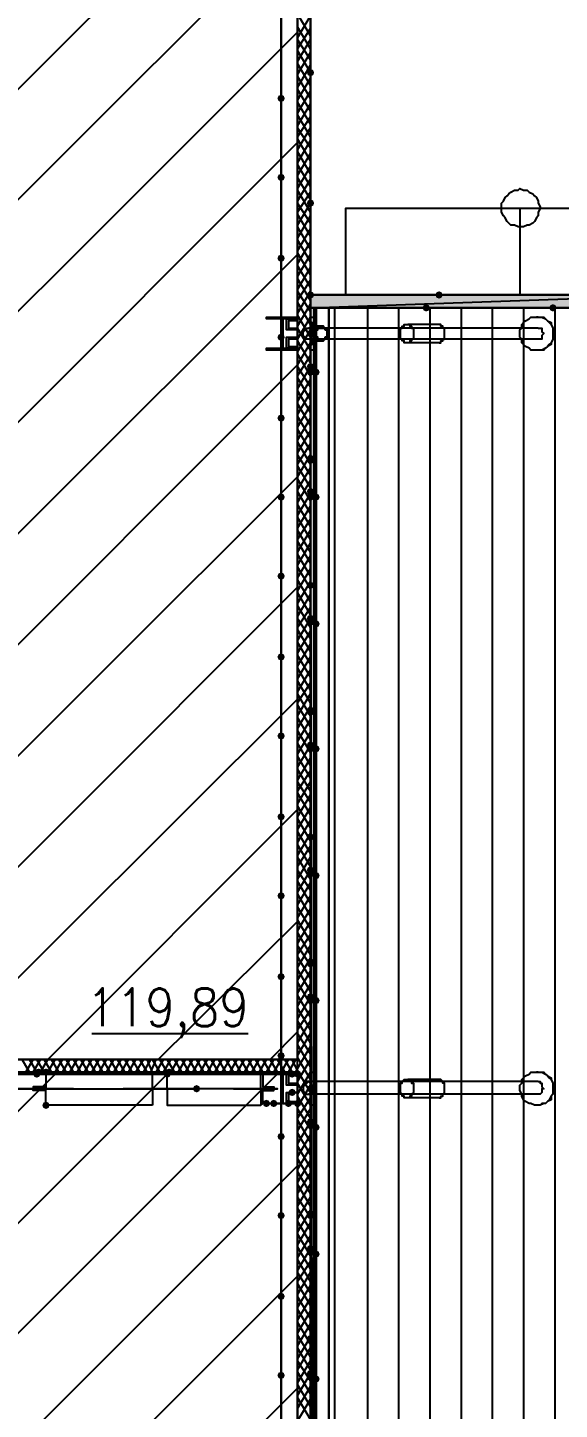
# Model space of a CAD drawing. Header units: millimetres. Extents: x 0 to 420, y 0 to 297.
# Drawn here: x 386.72 to 398.97, y 194.08 to 225.91 of the extents above; entities that cross this region are included whole.
import ezdxf

# ---------------------------------------------------------------- set-up
doc = ezdxf.new("R2010")
doc.units = ezdxf.units.MM
doc.layers.get('0').update_dxf_attribs({"linetype": 'CONTINUOUS'})
doc.styles.get("Standard").update_dxf_attribs({"font": 'STANDARD'})

msp = doc.modelspace()

# ---------------------------------------------------------------- hatches: boundary and pattern name
at = {"true_color": 0x000007}
h = msp.add_hatch(color=0, dxfattribs=at)
h.paths.add_polyline_path([(393.234333, 236.939667), (393.234333, 218.863333)], flags=0)
h.paths.add_polyline_path([(393.234333, 218.863333), (393.234333, 236.939667)], flags=0)
at = {"true_color": 0x0000fe}
for points in [[(393.319, 224.874667), (393.294129, 224.814871), (393.234333, 224.79), (393.174537, 224.814871), (393.149667, 224.874667), (393.174537, 224.934462), (393.234333, 224.959333), (393.294129, 224.934463)], [(393.319, 224.874667), (393.294129, 224.814871), (393.234333, 224.79), (393.174537, 224.814871), (393.149667, 224.874667), (393.174537, 224.934462), (393.234333, 224.959333), (393.294129, 224.934463)], [(393.319, 221.869), (393.294129, 221.809204), (393.234333, 221.784333), (393.174537, 221.809204), (393.149667, 221.869), (393.174537, 221.928796), (393.234333, 221.953667), (393.294129, 221.928796)], [(393.319, 221.869), (393.294129, 221.809204), (393.234333, 221.784333), (393.174537, 221.809204), (393.149667, 221.869), (393.174537, 221.928796), (393.234333, 221.953667), (393.294129, 221.928796)], [(393.319, 219.752333), (393.294129, 219.692537), (393.234333, 219.667667), (393.174537, 219.692537), (393.149667, 219.752333), (393.174537, 219.812129), (393.234333, 219.837), (393.294129, 219.812129)], [(396.282333, 219.752333), (396.257462, 219.692537), (396.197667, 219.667667), (396.137871, 219.692537), (396.113, 219.752333), (396.137871, 219.812129), (396.197667, 219.837), (396.257462, 219.812129)], [(395.986, 219.456), (395.961129, 219.396204), (395.901333, 219.371333), (395.841537, 219.396204), (395.816667, 219.456), (395.841537, 219.515796), (395.901333, 219.540667), (395.961129, 219.515796)], [(398.907, 219.456), (398.882129, 219.396204), (398.822333, 219.371333), (398.762538, 219.396204), (398.737667, 219.456), (398.762537, 219.515796), (398.822333, 219.540667), (398.882129, 219.515796)], [(393.319, 218.863333), (393.294129, 218.803537), (393.234333, 218.778667), (393.174537, 218.803537), (393.149667, 218.863333), (393.174537, 218.923129), (393.234333, 218.948), (393.294129, 218.923129)], [(393.319, 218.863333), (393.294129, 218.803537), (393.234333, 218.778667), (393.174537, 218.803537), (393.149667, 218.863333), (393.174537, 218.923129), (393.234333, 218.948), (393.294129, 218.923129)], [(393.319, 218.101333), (393.294129, 218.041537), (393.234333, 218.016667), (393.174537, 218.041537), (393.149667, 218.101333), (393.174537, 218.161129), (393.234333, 218.186), (393.294129, 218.161129)], [(393.319, 218.016667), (393.294129, 217.956871), (393.234333, 217.932), (393.174537, 217.956871), (393.149667, 218.016667), (393.174537, 218.076462), (393.234333, 218.101333), (393.294129, 218.076463)], [(393.319, 217.974333), (393.294129, 217.914537), (393.234333, 217.889667), (393.174537, 217.914537), (393.149667, 217.974333), (393.174537, 218.034129), (393.234333, 218.059), (393.294129, 218.034129)], [(393.446, 217.974333), (393.421129, 217.914537), (393.361333, 217.889667), (393.301537, 217.914537), (393.276667, 217.974333), (393.301537, 218.034129), (393.361333, 218.059), (393.421129, 218.034129)], [(393.319, 215.984667), (393.294129, 215.924871), (393.234333, 215.9), (393.174537, 215.924871), (393.149667, 215.984667), (393.174537, 216.044462), (393.234333, 216.069333), (393.294129, 216.044463)], [(393.319, 215.942333), (393.294129, 215.882537), (393.234333, 215.857667), (393.174537, 215.882537), (393.149667, 215.942333), (393.174537, 216.002129), (393.234333, 216.027), (393.294129, 216.002129)], [(393.319, 215.222667), (393.294129, 215.162871), (393.234333, 215.138), (393.174537, 215.162871), (393.149667, 215.222667), (393.174537, 215.282462), (393.234333, 215.307333), (393.294129, 215.282463)], [(393.319, 215.095667), (393.294129, 215.035871), (393.234333, 215.011), (393.174537, 215.035871), (393.149667, 215.095667), (393.174537, 215.155462), (393.234333, 215.180333), (393.294129, 215.155463)], [(393.319, 215.095667), (393.294129, 215.035871), (393.234333, 215.011), (393.174537, 215.035871), (393.149667, 215.095667), (393.174537, 215.155462), (393.234333, 215.180333), (393.294129, 215.155463)], [(393.446, 215.095667), (393.421129, 215.035871), (393.361333, 215.011), (393.301537, 215.035871), (393.276667, 215.095667), (393.301537, 215.155462), (393.361333, 215.180333), (393.421129, 215.155463)], [(393.319, 213.063667), (393.294129, 213.003871), (393.234333, 212.979), (393.174537, 213.003871), (393.149667, 213.063667), (393.174537, 213.123462), (393.234333, 213.148333), (393.294129, 213.123463)], [(393.319, 213.063667), (393.294129, 213.003871), (393.234333, 212.979), (393.174537, 213.003871), (393.149667, 213.063667), (393.174537, 213.123462), (393.234333, 213.148333), (393.294129, 213.123463)], [(393.319, 212.301667), (393.294129, 212.241871), (393.234333, 212.217), (393.174537, 212.241871), (393.149667, 212.301667), (393.174537, 212.361462), (393.234333, 212.386333), (393.294129, 212.361463)], [(393.319, 212.217), (393.294129, 212.157204), (393.234333, 212.132333), (393.174537, 212.157204), (393.149667, 212.217), (393.174537, 212.276796), (393.234333, 212.301667), (393.294129, 212.276796)], [(393.319, 212.217), (393.294129, 212.157204), (393.234333, 212.132333), (393.174537, 212.157204), (393.149667, 212.217), (393.174537, 212.276796), (393.234333, 212.301667), (393.294129, 212.276796)], [(393.446, 212.174667), (393.421129, 212.114871), (393.361333, 212.09), (393.301537, 212.114871), (393.276667, 212.174667), (393.301537, 212.234462), (393.361333, 212.259333), (393.421129, 212.234463)], [(393.319, 210.185), (393.294129, 210.125204), (393.234333, 210.100333), (393.174537, 210.125204), (393.149667, 210.185), (393.174537, 210.244796), (393.234333, 210.269667), (393.294129, 210.244796)], [(393.319, 210.142667), (393.294129, 210.082871), (393.234333, 210.058), (393.174537, 210.082871), (393.149667, 210.142667), (393.174537, 210.202462), (393.234333, 210.227333), (393.294129, 210.202463)], [(393.319, 209.380667), (393.294129, 209.320871), (393.234333, 209.296), (393.174537, 209.320871), (393.149667, 209.380667), (393.174537, 209.440462), (393.234333, 209.465333), (393.294129, 209.440463)], [(393.319, 209.296), (393.294129, 209.236204), (393.234333, 209.211333), (393.174537, 209.236204), (393.149667, 209.296), (393.174537, 209.355796), (393.234333, 209.380667), (393.294129, 209.355796)], [(393.319, 209.296), (393.294129, 209.236204), (393.234333, 209.211333), (393.174537, 209.236204), (393.149667, 209.296), (393.174537, 209.355796), (393.234333, 209.380667), (393.294129, 209.355796)], [(393.446, 209.296), (393.421129, 209.236204), (393.361333, 209.211333), (393.301537, 209.236204), (393.276667, 209.296), (393.301537, 209.355796), (393.361333, 209.380667), (393.421129, 209.355796)], [(393.319, 207.264), (393.294129, 207.204204), (393.234333, 207.179333), (393.174537, 207.204204), (393.149667, 207.264), (393.174537, 207.323796), (393.234333, 207.348667), (393.294129, 207.323796)], [(393.319, 207.264), (393.294129, 207.204204), (393.234333, 207.179333), (393.174537, 207.204204), (393.149667, 207.264), (393.174537, 207.323796), (393.234333, 207.348667), (393.294129, 207.323796)], [(393.319, 206.502), (393.294129, 206.442204), (393.234333, 206.417333), (393.174537, 206.442204), (393.149667, 206.502), (393.174537, 206.561796), (393.234333, 206.586667), (393.294129, 206.561796)], [(393.319, 206.417333), (393.294129, 206.357537), (393.234333, 206.332667), (393.174537, 206.357537), (393.149667, 206.417333), (393.174537, 206.477129), (393.234333, 206.502), (393.294129, 206.477129)], [(393.319, 206.417333), (393.294129, 206.357537), (393.234333, 206.332667), (393.174537, 206.357537), (393.149667, 206.417333), (393.174537, 206.477129), (393.234333, 206.502), (393.294129, 206.477129)], [(393.446, 206.375), (393.421129, 206.315204), (393.361333, 206.290333), (393.301537, 206.315204), (393.276667, 206.375), (393.301537, 206.434796), (393.361333, 206.459667), (393.421129, 206.434796)], [(393.319, 204.385333), (393.294129, 204.325537), (393.234333, 204.300667), (393.174537, 204.325537), (393.149667, 204.385333), (393.174537, 204.445129), (393.234333, 204.47), (393.294129, 204.445129)], [(393.319, 204.343), (393.294129, 204.283204), (393.234333, 204.258333), (393.174537, 204.283204), (393.149667, 204.343), (393.174537, 204.402796), (393.234333, 204.427667), (393.294129, 204.402796)], [(393.319, 203.581), (393.294129, 203.521204), (393.234333, 203.496333), (393.174537, 203.521204), (393.149667, 203.581), (393.174537, 203.640796), (393.234333, 203.665667), (393.294129, 203.640796)], [(393.319, 203.496333), (393.294129, 203.436537), (393.234333, 203.411667), (393.174537, 203.436537), (393.149667, 203.496333), (393.174537, 203.556129), (393.234333, 203.581), (393.294129, 203.556129)], [(393.319, 203.496333), (393.294129, 203.436537), (393.234333, 203.411667), (393.174537, 203.436537), (393.149667, 203.496333), (393.174537, 203.556129), (393.234333, 203.581), (393.294129, 203.556129)], [(393.446, 203.496333), (393.421129, 203.436537), (393.361333, 203.411667), (393.301537, 203.436537), (393.276667, 203.496333), (393.301537, 203.556129), (393.361333, 203.581), (393.421129, 203.556129)], [(387.011333, 201.803), (386.986462, 201.743204), (386.926667, 201.718333), (386.866871, 201.743204), (386.842, 201.803), (386.866871, 201.862796), (386.926667, 201.887667), (386.986462, 201.862796)], [(387.053667, 201.845333), (387.028796, 201.785537), (386.969, 201.760667), (386.909204, 201.785537), (386.884333, 201.845333), (386.909204, 201.905129), (386.969, 201.93), (387.028796, 201.905129)], [(390.017, 201.803), (389.992129, 201.743204), (389.932333, 201.718333), (389.872538, 201.743204), (389.847667, 201.803), (389.872537, 201.862796), (389.932333, 201.887667), (389.992129, 201.862796)], [(390.059333, 201.845333), (390.034462, 201.785537), (389.974667, 201.760667), (389.914871, 201.785537), (389.89, 201.845333), (389.914871, 201.905129), (389.974667, 201.93), (390.034462, 201.905129)], [(393.022667, 201.803), (392.997796, 201.743204), (392.938, 201.718333), (392.878204, 201.743204), (392.853333, 201.803), (392.878204, 201.862796), (392.938, 201.887667), (392.997796, 201.862796)], [(393.319, 201.464333), (393.294129, 201.404538), (393.234333, 201.379667), (393.174537, 201.404538), (393.149667, 201.464333), (393.174537, 201.524129), (393.234333, 201.549), (393.294129, 201.524129)], [(393.319, 201.464333), (393.294129, 201.404538), (393.234333, 201.379667), (393.174537, 201.404538), (393.149667, 201.464333), (393.174537, 201.524129), (393.234333, 201.549), (393.294129, 201.524129)], [(393.319, 200.702333), (393.294129, 200.642537), (393.234333, 200.617667), (393.174537, 200.642537), (393.149667, 200.702333), (393.174537, 200.762129), (393.234333, 200.787), (393.294129, 200.762129)], [(393.319, 200.617667), (393.294129, 200.557871), (393.234333, 200.533), (393.174537, 200.557871), (393.149667, 200.617667), (393.174537, 200.677462), (393.234333, 200.702333), (393.294129, 200.677463)], [(393.319, 200.617667), (393.294129, 200.557871), (393.234333, 200.533), (393.174537, 200.557871), (393.149667, 200.617667), (393.174537, 200.677462), (393.234333, 200.702333), (393.294129, 200.677463)], [(393.446, 200.575333), (393.421129, 200.515537), (393.361333, 200.490667), (393.301537, 200.515537), (393.276667, 200.575333), (393.301537, 200.635129), (393.361333, 200.66), (393.421129, 200.635129)], [(393.319, 198.585667), (393.294129, 198.525871), (393.234333, 198.501), (393.174537, 198.525871), (393.149667, 198.585667), (393.174537, 198.645462), (393.234333, 198.670333), (393.294129, 198.645463)], [(393.319, 198.543333), (393.294129, 198.483537), (393.234333, 198.458667), (393.174537, 198.483537), (393.149667, 198.543333), (393.174537, 198.603129), (393.234333, 198.628), (393.294129, 198.603129)], [(393.319, 197.781333), (393.294129, 197.721537), (393.234333, 197.696667), (393.174537, 197.721537), (393.149667, 197.781333), (393.174537, 197.841129), (393.234333, 197.866), (393.294129, 197.841129)], [(393.319, 197.696667), (393.294129, 197.636871), (393.234333, 197.612), (393.174537, 197.636871), (393.149667, 197.696667), (393.174537, 197.756462), (393.234333, 197.781333), (393.294129, 197.756463)], [(393.319, 197.696667), (393.294129, 197.636871), (393.234333, 197.612), (393.174537, 197.636871), (393.149667, 197.696667), (393.174537, 197.756462), (393.234333, 197.781333), (393.294129, 197.756463)], [(393.446, 197.654333), (393.421129, 197.594538), (393.361333, 197.569667), (393.301537, 197.594538), (393.276667, 197.654333), (393.301537, 197.714129), (393.361333, 197.739), (393.421129, 197.714129)], [(393.319, 195.707), (393.294129, 195.647204), (393.234333, 195.622333), (393.174537, 195.647204), (393.149667, 195.707), (393.174537, 195.766796), (393.234333, 195.791667), (393.294129, 195.766796)], [(393.319, 195.664667), (393.294129, 195.604871), (393.234333, 195.58), (393.174537, 195.604871), (393.149667, 195.664667), (393.174537, 195.724462), (393.234333, 195.749333), (393.294129, 195.724463)], [(393.319, 194.902667), (393.294129, 194.842871), (393.234333, 194.818), (393.174537, 194.842871), (393.149667, 194.902667), (393.174537, 194.962462), (393.234333, 194.987333), (393.294129, 194.962463)], [(393.319, 194.818), (393.294129, 194.758204), (393.234333, 194.733333), (393.174537, 194.758204), (393.149667, 194.818), (393.174537, 194.877796), (393.234333, 194.902667), (393.294129, 194.877796)], [(393.319, 194.818), (393.294129, 194.758204), (393.234333, 194.733333), (393.174537, 194.758204), (393.149667, 194.818), (393.174537, 194.877796), (393.234333, 194.902667), (393.294129, 194.877796)], [(393.446, 194.775667), (393.421129, 194.715871), (393.361333, 194.691), (393.301537, 194.715871), (393.276667, 194.775667), (393.301537, 194.835462), (393.361333, 194.860333), (393.421129, 194.835463)]]:
    msp.add_hatch(color=0, dxfattribs=at).paths.add_polyline_path(points, flags=0)
at = {"true_color": 0x000007}
for points in [[(392.641667, 224.282), (392.616796, 224.222204), (392.557, 224.197333), (392.497204, 224.222204), (392.472333, 224.282), (392.497204, 224.341796), (392.557, 224.366667), (392.616796, 224.341796)], [(392.641667, 222.461667), (392.616796, 222.401871), (392.557, 222.377), (392.497204, 222.401871), (392.472333, 222.461667), (392.497204, 222.521462), (392.557, 222.546333), (392.616796, 222.521463)], [(392.641667, 220.599), (392.616796, 220.539204), (392.557, 220.514333), (392.497204, 220.539204), (392.472333, 220.599), (392.497204, 220.658796), (392.557, 220.683667), (392.616796, 220.658796)], [(392.641667, 218.778667), (392.616796, 218.718871), (392.557, 218.694), (392.497204, 218.718871), (392.472333, 218.778667), (392.497204, 218.838462), (392.557, 218.863333), (392.616796, 218.838463)], [(392.641667, 216.916), (392.616796, 216.856204), (392.557, 216.831333), (392.497204, 216.856204), (392.472333, 216.916), (392.497204, 216.975796), (392.557, 217.000667), (392.616796, 216.975796)], [(392.641667, 215.095667), (392.616796, 215.035871), (392.557, 215.011), (392.497204, 215.035871), (392.472333, 215.095667), (392.497204, 215.155462), (392.557, 215.180333), (392.616796, 215.155463)], [(392.641667, 213.275333), (392.616796, 213.215537), (392.557, 213.190667), (392.497204, 213.215537), (392.472333, 213.275333), (392.497204, 213.335129), (392.557, 213.36), (392.616796, 213.335129)], [(392.641667, 211.412667), (392.616796, 211.352871), (392.557, 211.328), (392.497204, 211.352871), (392.472333, 211.412667), (392.497204, 211.472462), (392.557, 211.497333), (392.616796, 211.472463)], [(392.641667, 209.592333), (392.616796, 209.532537), (392.557, 209.507667), (392.497204, 209.532537), (392.472333, 209.592333), (392.497204, 209.652129), (392.557, 209.677), (392.616796, 209.652129)], [(392.641667, 207.729667), (392.616796, 207.669871), (392.557, 207.645), (392.497204, 207.669871), (392.472333, 207.729667), (392.497204, 207.789462), (392.557, 207.814333), (392.616796, 207.789463)], [(392.641667, 205.909333), (392.616796, 205.849538), (392.557, 205.824667), (392.497204, 205.849538), (392.472333, 205.909333), (392.497204, 205.969129), (392.557, 205.994), (392.616796, 205.969129)], [(392.641667, 204.046667), (392.616796, 203.986871), (392.557, 203.962), (392.497204, 203.986871), (392.472333, 204.046667), (392.497204, 204.106462), (392.557, 204.131333), (392.616796, 204.106463)], [(392.641667, 202.226333), (392.616796, 202.166537), (392.557, 202.141667), (392.497204, 202.166537), (392.472333, 202.226333), (392.497204, 202.286129), (392.557, 202.311), (392.616796, 202.286129)], [(387.223, 201.845333), (387.198129, 201.785537), (387.138333, 201.760667), (387.078538, 201.785537), (387.053667, 201.845333), (387.078537, 201.905129), (387.138333, 201.93), (387.198129, 201.905129)], [(392.895667, 201.803), (392.870796, 201.743204), (392.811, 201.718333), (392.751204, 201.743204), (392.726333, 201.803), (392.751204, 201.862796), (392.811, 201.887667), (392.870796, 201.862796)], [(390.694333, 201.464333), (390.669462, 201.404538), (390.609667, 201.379667), (390.549871, 201.404538), (390.525, 201.464333), (390.549871, 201.524129), (390.609667, 201.549), (390.669462, 201.524129)], [(392.303, 201.125667), (392.278129, 201.065871), (392.218333, 201.041), (392.158537, 201.065871), (392.133667, 201.125667), (392.158537, 201.185462), (392.218333, 201.210333), (392.278129, 201.185463)], [(392.472333, 201.125667), (392.447462, 201.065871), (392.387667, 201.041), (392.327871, 201.065871), (392.303, 201.125667), (392.327871, 201.185462), (392.387667, 201.210333), (392.447462, 201.185463)], [(392.811, 201.125667), (392.786129, 201.065871), (392.726333, 201.041), (392.666538, 201.065871), (392.641667, 201.125667), (392.666537, 201.185462), (392.726333, 201.210333), (392.786129, 201.185463)], [(392.895667, 201.379667), (392.870796, 201.319871), (392.811, 201.295), (392.751204, 201.319871), (392.726333, 201.379667), (392.751204, 201.439462), (392.811, 201.464333), (392.870796, 201.439463)], [(393.022667, 201.125667), (392.997796, 201.065871), (392.938, 201.041), (392.878204, 201.065871), (392.853333, 201.125667), (392.878204, 201.185462), (392.938, 201.210333), (392.997796, 201.185463)], [(387.223, 201.083333), (387.198129, 201.023537), (387.138333, 200.998667), (387.078538, 201.023537), (387.053667, 201.083333), (387.078537, 201.143129), (387.138333, 201.168), (387.198129, 201.143129)], [(392.641667, 200.363667), (392.616796, 200.303871), (392.557, 200.279), (392.497204, 200.303871), (392.472333, 200.363667), (392.497204, 200.423462), (392.557, 200.448333), (392.616796, 200.423463)], [(392.641667, 198.543333), (392.616796, 198.483537), (392.557, 198.458667), (392.497204, 198.483537), (392.472333, 198.543333), (392.497204, 198.603129), (392.557, 198.628), (392.616796, 198.603129)], [(392.641667, 196.680667), (392.616796, 196.620871), (392.557, 196.596), (392.497204, 196.620871), (392.472333, 196.680667), (392.497204, 196.740462), (392.557, 196.765333), (392.616796, 196.740463)], [(392.641667, 194.860333), (392.616796, 194.800537), (392.557, 194.775667), (392.497204, 194.800537), (392.472333, 194.860333), (392.497204, 194.920129), (392.557, 194.945), (392.616796, 194.920129)]]:
    msp.add_hatch(color=0, dxfattribs=at).paths.add_polyline_path(points, flags=0)
h = msp.add_hatch(color=0, dxfattribs=at)
h.paths.add_polyline_path([(401.785667, 219.456), (393.234333, 219.456), (401.785667, 219.752333)], flags=0)
h.paths.add_polyline_path([(393.234333, 219.456), (401.785667, 219.752333), (393.234333, 219.752333)], flags=0)
h = msp.add_hatch(color=0, dxfattribs=at)
h.paths.add_polyline_path([(393.361333, 219.456), (393.361333, 136.821333), (393.234333, 219.456)], flags=0)
h.paths.add_polyline_path([(393.361333, 136.821333), (393.234333, 219.456), (393.234333, 136.821333)], flags=0)
h = msp.add_hatch(color=0, dxfattribs=at)
h.paths.add_polyline_path([(393.234333, 218.863333), (393.234333, 201.464333)], flags=0)
h.paths.add_polyline_path([(393.234333, 201.464333), (393.234333, 218.863333)], flags=0)
h = msp.add_hatch(color=0, dxfattribs=at)
h.paths.add_polyline_path([(392.938, 201.845333), (381, 201.845333), (392.938, 201.803)], flags=0)
h.paths.add_polyline_path([(381, 201.845333), (392.938, 201.803), (381, 201.803)], flags=0)
h = msp.add_hatch(color=0, dxfattribs=at)
h.paths.add_polyline_path([(393.234333, 201.464333), (393.234333, 184.107667)], flags=0)
h.paths.add_polyline_path([(393.234333, 184.107667), (393.234333, 201.464333)], flags=0)

# ---------------------------------------------------------------- linework, layer by layer
at = {"color": 0, "true_color": 0x000007}
for points in [[(393.234333, 236.939667), (393.234333, 218.863333)], [(393.234333, 218.863333), (393.234333, 236.939667)], [(393.234333, 218.863333), (393.234333, 236.939667)], [(393.234333, 218.863333), (393.234333, 236.897333)], [(392.938, 236.601), (258.868333, 236.601), (258.868333, 205.613), (242.189, 205.613), (242.189, 236.601), (108.161667, 236.601), (108.161667, 119.972667), (242.189, 119.972667), (242.189, 150.960667), (258.868333, 150.960667), (258.868333, 119.972667), (392.938, 119.972667)], [(242.189, 236.262333), (242.189, 205.613), (258.868333, 205.613), (258.868333, 236.262333), (392.557, 236.262333), (392.557, 120.311333), (258.868333, 120.311333), (258.868333, 150.960667), (242.189, 150.960667), (242.189, 120.311333), (108.500333, 120.311333), (108.500333, 236.262333)], [(398.060333, 221.318667), (398.018, 221.318667), (397.933333, 221.361), (397.848667, 221.361), (397.806333, 221.403333), (397.764, 221.445667), (397.721667, 221.530333), (397.679333, 221.572667), (397.637, 221.657333), (397.637, 221.742), (397.637, 221.784333), (397.637, 221.869), (397.679333, 221.911333), (397.721667, 221.996), (397.764, 222.038333), (397.806333, 222.080667), (397.848667, 222.123), (397.933333, 222.165333), (398.018, 222.165333), (398.060333, 222.207667), (398.145, 222.165333), (398.229667, 222.165333), (398.272, 222.123), (398.356667, 222.080667), (398.399, 222.038333), (398.441333, 221.996), (398.483667, 221.911333), (398.483667, 221.869), (398.526, 221.784333), (398.526, 221.742), (398.483667, 221.657333), (398.483667, 221.572667), (398.441333, 221.530333), (398.399, 221.445667), (398.356667, 221.403333), (398.272, 221.361), (398.229667, 221.361), (398.145, 221.318667)], [(401.785667, 219.456), (393.234333, 219.456), (401.785667, 219.752333)], [(393.234333, 219.456), (401.785667, 219.752333), (393.234333, 219.752333)], [(393.361333, 219.456), (393.361333, 136.821333), (393.234333, 219.456)], [(393.361333, 136.821333), (393.234333, 219.456), (393.234333, 136.821333)], [(393.361333, 219.456), (393.234333, 219.456), (393.234333, 136.821333), (393.361333, 136.821333)], [(393.319, 178.265667), (393.319, 219.456), (393.657667, 219.456), (393.657667, 178.265667)], [(401.193, 219.456), (401.785667, 219.456), (401.785667, 137.117667), (401.193, 137.117667), (394.250333, 137.117667), (393.657667, 137.117667), (393.657667, 219.456), (394.250333, 219.456)], [(392.938, 218.482333), (392.218333, 218.482333), (392.218333, 218.524667), (392.557, 218.524667), (392.557, 219.202), (392.218333, 219.202), (392.218333, 219.244333), (392.938, 219.244333), (392.938, 219.202), (392.599333, 219.202), (392.599333, 218.524667), (392.938, 218.524667)], [(392.938, 218.948), (392.684, 218.948), (392.684, 219.202), (392.938, 219.202)], [(392.938, 218.990333), (392.938, 219.159667), (392.726333, 219.159667), (392.726333, 218.990333)], [(393.234333, 218.609333), (393.276667, 218.609333), (393.276667, 218.694), (393.488333, 218.694), (393.530667, 218.694), (393.530667, 218.736333), (393.573, 218.736333), (393.615333, 218.778667), (393.615333, 218.821), (393.615333, 218.863333), (393.615333, 218.905667), (393.615333, 218.948), (393.573, 218.990333), (393.530667, 218.990333), (393.530667, 219.032667), (393.488333, 219.032667), (393.276667, 219.032667), (393.276667, 219.117333), (393.234333, 219.117333), (393.234333, 218.990333), (393.488333, 218.990333), (393.530667, 218.990333), (393.573, 218.990333), (393.573, 218.948), (393.615333, 218.948), (393.615333, 218.905667), (393.615333, 218.863333), (393.615333, 218.821), (393.615333, 218.778667), (393.573, 218.778667), (393.573, 218.736333), (393.530667, 218.736333), (393.488333, 218.736333), (393.234333, 218.736333), (393.234333, 218.609333), (393.276667, 218.609333), (393.276667, 218.694), (393.488333, 218.694), (393.530667, 218.694), (393.530667, 218.736333), (393.573, 218.736333), (393.615333, 218.778667), (393.615333, 218.821), (393.615333, 218.863333), (393.615333, 218.905667), (393.615333, 218.948), (393.573, 218.990333), (393.530667, 218.990333), (393.530667, 219.032667), (393.488333, 219.032667), (393.276667, 219.032667), (393.276667, 219.117333), (393.234333, 219.117333), (393.234333, 218.990333), (393.488333, 218.990333), (393.530667, 218.990333), (393.573, 218.990333), (393.573, 218.948), (393.615333, 218.948), (393.615333, 218.905667), (393.615333, 218.863333), (393.615333, 218.821), (393.615333, 218.778667), (393.573, 218.778667), (393.573, 218.736333), (393.530667, 218.736333), (393.488333, 218.736333), (393.234333, 218.736333), (393.234333, 218.609333), (393.234333, 218.736333), (393.488333, 218.736333), (393.530667, 218.736333), (393.573, 218.736333), (393.573, 218.778667), (393.615333, 218.778667), (393.615333, 218.821), (393.615333, 218.863333), (393.615333, 218.905667), (393.615333, 218.948), (393.573, 218.948), (393.573, 218.990333), (393.530667, 218.990333), (393.488333, 218.990333), (393.234333, 218.990333), (393.234333, 219.117333), (393.276667, 219.117333), (393.276667, 219.032667), (393.488333, 219.032667), (393.530667, 219.032667), (393.530667, 218.990333), (393.573, 218.990333), (393.615333, 218.948), (393.615333, 218.905667), (393.615333, 218.863333), (393.615333, 218.821), (393.615333, 218.778667), (393.573, 218.736333), (393.530667, 218.736333), (393.530667, 218.694), (393.488333, 218.694), (393.276667, 218.694), (393.276667, 218.609333)], [(395.308667, 218.821), (395.308667, 218.863333), (395.308667, 218.905667), (395.308667, 218.948), (395.308667, 218.990333), (395.351, 218.990333), (395.351, 219.032667), (395.393333, 219.032667), (395.393333, 219.075), (395.435667, 219.075), (395.478, 219.075), (395.520333, 219.075), (395.520333, 219.032667), (395.562667, 219.032667), (395.562667, 218.990333), (395.605, 218.990333), (395.605, 218.948), (395.605, 218.905667), (395.605, 218.863333), (395.605, 218.821), (395.605, 218.778667), (395.605, 218.736333), (395.562667, 218.736333), (395.562667, 218.694), (395.520333, 218.694), (395.520333, 218.651667), (395.478, 218.651667), (395.435667, 218.651667), (395.393333, 218.651667), (395.393333, 218.694), (395.351, 218.694), (395.351, 218.736333), (395.308667, 218.736333), (395.308667, 218.778667)], [(398.060333, 218.778667), (398.060333, 218.863333), (398.060333, 218.948), (398.102667, 218.990333), (398.102667, 219.075), (398.145, 219.117333), (398.187333, 219.159667), (398.272, 219.202), (398.314333, 219.244333), (398.399, 219.244333), (398.441333, 219.244333), (398.526, 219.244333), (398.568333, 219.244333), (398.653, 219.202), (398.695333, 219.159667), (398.737667, 219.117333), (398.78, 219.075), (398.822333, 218.990333), (398.822333, 218.948), (398.822333, 218.863333), (398.822333, 218.778667), (398.822333, 218.736333), (398.78, 218.651667), (398.737667, 218.609333), (398.695333, 218.567), (398.653, 218.524667), (398.568333, 218.482333), (398.526, 218.482333), (398.441333, 218.482333), (398.399, 218.482333), (398.314333, 218.482333), (398.272, 218.524667), (398.187333, 218.567), (398.145, 218.609333), (398.102667, 218.651667), (398.102667, 218.736333)], [(392.938, 218.524667), (392.684, 218.524667), (392.684, 218.778667), (392.938, 218.778667)], [(392.938, 218.567), (392.938, 218.736333), (392.726333, 218.736333), (392.726333, 218.567)], [(393.065, 218.821), (393.065, 218.863333), (393.065, 218.905667), (393.107333, 218.948), (393.107333, 218.990333), (393.149667, 218.990333), (393.192, 218.990333), (393.234333, 218.990333), (393.276667, 218.948), (393.276667, 218.905667), (393.276667, 218.863333), (393.276667, 218.821), (393.276667, 218.778667), (393.234333, 218.736333), (393.192, 218.736333), (393.149667, 218.736333), (393.107333, 218.736333), (393.107333, 218.778667)], [(393.234333, 218.863333), (393.234333, 201.464333)], [(393.234333, 201.464333), (393.234333, 218.863333)], [(393.234333, 218.863333), (393.234333, 201.464333)], [(393.234333, 218.863333), (393.234333, 201.464333)], [(393.488333, 218.990333), (393.530667, 218.990333), (393.573, 218.990333), (393.615333, 218.948), (393.615333, 218.905667), (393.615333, 218.863333), (393.615333, 218.821), (393.615333, 218.778667), (393.573, 218.736333), (393.530667, 218.736333), (393.488333, 218.736333), (393.446, 218.736333), (393.403667, 218.736333), (393.403667, 218.778667), (393.361333, 218.778667), (393.361333, 218.821), (393.361333, 218.863333), (393.361333, 218.905667), (393.361333, 218.948), (393.403667, 218.948), (393.403667, 218.990333), (393.446, 218.990333)], [(393.488333, 218.990333), (393.446, 218.990333), (393.403667, 218.990333), (393.361333, 218.948), (393.361333, 218.905667), (393.361333, 218.863333), (393.361333, 218.821), (393.361333, 218.778667), (393.403667, 218.736333), (393.446, 218.736333), (393.488333, 218.736333), (393.530667, 218.736333), (393.573, 218.736333), (393.573, 218.778667), (393.615333, 218.778667), (393.615333, 218.821), (393.615333, 218.863333), (393.615333, 218.905667), (393.615333, 218.948), (393.573, 218.948), (393.573, 218.990333), (393.530667, 218.990333)], [(392.938, 201.845333), (381, 201.845333), (392.938, 201.803)], [(381, 201.845333), (392.938, 201.803), (381, 201.803)], [(392.938, 201.845333), (392.938, 201.803), (381, 201.803), (381, 201.845333), (392.938, 201.845333), (381, 201.845333), (381, 201.803), (392.938, 201.803)], [(389.593667, 201.845333), (387.138333, 201.845333), (387.138333, 201.464333), (389.593667, 201.464333)], [(392.938, 201.125667), (392.218333, 201.125667), (392.557, 201.125667), (392.557, 201.803), (392.218333, 201.803), (392.218333, 201.845333), (392.938, 201.845333), (392.938, 201.803), (392.599333, 201.803), (392.599333, 201.125667)], [(398.060333, 201.422), (398.060333, 201.464333), (398.060333, 201.549), (398.102667, 201.591333), (398.102667, 201.676), (398.145, 201.718333), (398.187333, 201.760667), (398.272, 201.803), (398.314333, 201.845333), (398.399, 201.845333), (398.441333, 201.845333), (398.526, 201.845333), (398.568333, 201.845333), (398.653, 201.803), (398.695333, 201.760667), (398.737667, 201.718333), (398.78, 201.676), (398.822333, 201.591333), (398.822333, 201.549), (398.822333, 201.464333), (398.822333, 201.422), (398.822333, 201.337333), (398.78, 201.295), (398.737667, 201.210333), (398.695333, 201.168), (398.653, 201.125667), (398.568333, 201.125667), (398.526, 201.083333), (398.441333, 201.083333), (398.399, 201.083333), (398.314333, 201.125667), (398.272, 201.125667), (398.187333, 201.168), (398.145, 201.210333), (398.102667, 201.295), (398.102667, 201.337333)], [(392.938, 201.549), (392.684, 201.549), (392.684, 201.803), (392.938, 201.803)], [(392.938, 201.591333), (392.938, 201.803), (392.726333, 201.803), (392.726333, 201.591333)], [(393.065, 201.464333), (393.065, 201.422), (393.107333, 201.379667), (393.107333, 201.337333), (393.149667, 201.337333), (393.192, 201.337333), (393.234333, 201.337333), (393.234333, 201.379667), (393.276667, 201.379667), (393.276667, 201.422), (393.276667, 201.464333), (393.276667, 201.506667), (393.276667, 201.549), (393.234333, 201.591333), (393.192, 201.633667), (393.149667, 201.633667), (393.149667, 201.591333), (393.107333, 201.591333), (393.107333, 201.549), (393.065, 201.506667)], [(395.308667, 201.422), (395.308667, 201.464333), (395.308667, 201.506667), (395.308667, 201.549), (395.308667, 201.591333), (395.351, 201.591333), (395.351, 201.633667), (395.393333, 201.676), (395.435667, 201.676), (395.478, 201.676), (395.520333, 201.676), (395.562667, 201.633667), (395.562667, 201.591333), (395.605, 201.591333), (395.605, 201.549), (395.605, 201.506667), (395.605, 201.464333), (395.605, 201.422), (395.605, 201.379667), (395.562667, 201.337333), (395.562667, 201.295), (395.520333, 201.295), (395.520333, 201.252667), (395.478, 201.252667), (395.435667, 201.252667), (395.393333, 201.252667), (395.393333, 201.295), (395.351, 201.295), (395.351, 201.337333), (395.308667, 201.379667)], [(385.741333, 201.464333), (387.773333, 201.464333)], [(389.593667, 201.083333), (387.138333, 201.083333), (387.138333, 201.464333), (389.593667, 201.464333)], [(388.916333, 201.464333), (390.609667, 201.464333)], [(391.456333, 201.464333), (392.472333, 201.464333)], [(392.938, 201.125667), (392.684, 201.125667), (392.684, 201.379667), (392.938, 201.379667)], [(392.938, 201.168), (392.938, 201.379667), (392.726333, 201.379667), (392.726333, 201.168)], [(393.234333, 201.464333), (393.234333, 184.107667)], [(393.234333, 184.107667), (393.234333, 201.464333)], [(393.234333, 184.107667), (393.234333, 201.464333)], [(393.234333, 184.107667), (393.234333, 201.464333)]]:
    msp.add_lwpolyline(points, close=True, dxfattribs=at)
for points in [[(393.234333, 218.863333), (393.234333, 236.897333), (393.234333, 218.863333), (393.234333, 236.897333)], [(393.234333, 119.972667), (393.234333, 236.897333)], [(392.938, 236.601), (392.938, 202.141667)], [(393.234333, 225.721333), (392.938, 226.229333)], [(392.938, 225.679), (393.234333, 226.187)], [(393.234333, 225.425), (392.938, 225.933)], [(392.938, 225.425), (393.234333, 225.890667)], [(392.938, 225.128667), (393.234333, 225.636667)], [(393.234333, 225.171), (392.938, 225.636667)], [(393.234333, 224.874667), (392.938, 225.382667)], [(392.938, 224.832333), (393.234333, 225.340333)], [(393.234333, 224.578333), (392.938, 225.086333)], [(392.938, 224.536), (393.234333, 225.044)], [(393.234333, 224.282), (392.938, 224.79)], [(392.938, 224.239667), (393.234333, 224.747667)], [(393.234333, 223.985667), (392.938, 224.493667)], [(392.938, 223.943333), (393.234333, 224.451333)], [(393.234333, 223.689333), (392.938, 224.197333)], [(392.938, 223.647), (393.234333, 224.155)], [(393.234333, 223.393), (392.938, 223.901)], [(392.938, 223.393), (393.234333, 223.858667)], [(392.938, 223.096667), (393.234333, 223.604667)], [(393.234333, 223.139), (392.938, 223.604667)], [(393.234333, 222.842667), (392.938, 223.350667)], [(392.938, 222.800333), (393.234333, 223.308333)], [(393.234333, 222.546333), (392.938, 223.054333)], [(392.938, 222.504), (393.234333, 223.012)], [(393.234333, 222.25), (392.938, 222.758)], [(392.938, 222.207667), (393.234333, 222.715667)], [(393.234333, 221.953667), (392.938, 222.461667)], [(392.938, 221.911333), (393.234333, 222.419333)], [(393.234333, 221.657333), (392.938, 222.165333)], [(392.938, 221.657333), (393.234333, 222.123)], [(392.938, 221.361), (393.234333, 221.869)], [(393.234333, 221.403333), (392.938, 221.869)], [(393.234333, 221.107), (392.938, 221.615)], [(392.938, 221.064667), (393.234333, 221.572667)], [(402.124333, 219.752333), (402.124333, 221.742), (394.038667, 221.742), (394.038667, 219.752333)], [(398.060333, 221.742), (398.060333, 219.752333)], [(393.234333, 220.810667), (392.938, 221.318667)], [(392.938, 220.768333), (393.234333, 221.276333)], [(393.234333, 220.514333), (392.938, 221.022333)], [(392.938, 220.472), (393.234333, 220.98)], [(393.234333, 220.218), (392.938, 220.726)], [(392.938, 220.175667), (393.234333, 220.683667)], [(393.234333, 219.921667), (392.938, 220.429667)], [(392.938, 219.879333), (393.234333, 220.387333)], [(393.234333, 219.625333), (392.938, 220.133333)], [(392.938, 219.625333), (393.234333, 220.091)], [(392.938, 219.329), (393.234333, 219.837)], [(393.234333, 219.371333), (392.938, 219.837)], [(401.785667, 219.752333), (393.234333, 219.752333)], [(401.785667, 219.456), (393.234333, 219.456), (393.234333, 219.752333), (402.082, 219.752333), (402.082, 219.456)], [(393.234333, 219.075), (392.938, 219.583)], [(392.938, 219.032667), (393.234333, 219.540667)], [(393.234333, 219.456), (393.234333, 136.821333), (393.234333, 219.456), (393.234333, 136.821333)], [(393.234333, 219.456), (393.234333, 136.821333)], [(393.234333, 219.456), (393.234333, 136.821333)], [(392.218333, 219.202), (392.218333, 219.244333)], [(392.387667, 219.202), (392.387667, 219.244333)], [(392.557, 218.482333), (392.557, 219.244333)], [(392.726333, 219.202), (392.726333, 219.244333)], [(392.811, 219.159667), (392.811, 219.202)], [(393.234333, 218.778667), (392.938, 219.286667)], [(392.938, 219.202), (392.938, 219.244333)], [(392.938, 218.736333), (393.234333, 219.244333)], [(393.319, 218.482333), (393.234333, 218.482333), (393.234333, 218.524667), (393.234333, 218.567), (393.234333, 218.609333), (393.234333, 218.651667), (393.234333, 218.736333), (393.234333, 218.778667), (393.234333, 218.863333), (393.234333, 218.948), (393.234333, 218.990333), (393.234333, 219.075), (393.234333, 219.117333), (393.234333, 219.159667), (393.234333, 219.202), (393.234333, 219.244333), (393.319, 219.244333)], [(393.319, 218.482333), (393.319, 218.524667), (393.319, 218.567), (393.319, 218.609333), (393.319, 218.651667), (393.319, 218.736333), (393.319, 218.778667), (393.319, 218.863333), (393.319, 218.948), (393.319, 218.990333), (393.319, 219.075), (393.319, 219.117333), (393.319, 219.159667), (393.319, 219.202), (393.319, 219.244333)], [(396.197667, 219.075), (395.478, 219.075)], [(396.197667, 218.651667), (396.24, 218.651667), (396.24, 218.694), (396.282333, 218.694), (396.282333, 218.736333), (396.324667, 218.736333), (396.324667, 218.778667), (396.324667, 218.821), (396.324667, 218.863333), (396.324667, 218.905667), (396.324667, 218.948), (396.324667, 218.990333), (396.282333, 218.990333), (396.282333, 219.032667), (396.24, 219.032667), (396.24, 219.075), (396.197667, 219.075)], [(398.483667, 219.244333), (398.441333, 219.244333)], [(398.483667, 219.244333), (398.526, 219.244333), (398.610667, 219.244333), (398.653, 219.202), (398.695333, 219.159667), (398.78, 219.117333), (398.78, 219.075), (398.822333, 218.990333), (398.864667, 218.948), (398.864667, 218.863333), (398.864667, 218.778667), (398.822333, 218.736333), (398.78, 218.651667), (398.78, 218.609333), (398.695333, 218.567), (398.653, 218.524667), (398.610667, 218.482333), (398.526, 218.482333), (398.483667, 218.482333)], [(392.811, 218.948), (392.811, 218.990333)], [(392.811, 218.736333), (392.811, 218.778667)], [(393.234333, 218.482333), (392.938, 218.990333)], [(392.938, 218.44), (393.234333, 218.948)], [(398.483667, 218.990333), (393.192, 218.990333)], [(398.483667, 218.736333), (393.192, 218.736333)], [(393.234333, 218.863333), (393.234333, 201.464333), (393.234333, 218.863333), (393.234333, 201.464333)], [(398.483667, 218.990333), (398.526, 218.990333), (398.568333, 218.990333), (398.568333, 218.948), (398.568333, 218.905667), (398.610667, 218.863333), (398.568333, 218.821), (398.568333, 218.778667), (398.568333, 218.736333), (398.526, 218.736333), (398.483667, 218.736333)], [(392.218333, 218.482333), (392.218333, 218.524667)], [(392.387667, 218.482333), (392.387667, 218.524667)], [(392.726333, 218.482333), (392.726333, 218.524667)], [(392.811, 218.524667), (392.811, 218.567)], [(393.234333, 218.186), (392.938, 218.694)], [(392.938, 218.143667), (393.234333, 218.651667)], [(392.938, 218.482333), (392.938, 218.524667)], [(393.234333, 217.889667), (392.938, 218.397667)], [(396.197667, 218.651667), (395.478, 218.651667)], [(398.483667, 218.482333), (398.441333, 218.482333)], [(392.938, 217.889667), (393.234333, 218.355333)], [(392.938, 217.593333), (393.234333, 218.101333)], [(393.234333, 217.635667), (392.938, 218.101333)], [(393.234333, 217.339333), (392.938, 217.847333)], [(392.938, 217.297), (393.234333, 217.805)], [(393.234333, 217.043), (392.938, 217.551)], [(392.938, 217.000667), (393.234333, 217.508667)], [(393.234333, 216.746667), (392.938, 217.254667)], [(392.938, 216.704333), (393.234333, 217.212333)], [(393.234333, 216.450333), (392.938, 216.958333)], [(392.938, 216.408), (393.234333, 216.916)], [(393.234333, 216.154), (392.938, 216.662)], [(392.938, 216.111667), (393.234333, 216.619667)], [(393.234333, 215.857667), (392.938, 216.365667)], [(392.938, 215.857667), (393.234333, 216.323333)], [(392.938, 215.561333), (393.234333, 216.069333)], [(393.234333, 215.603667), (392.938, 216.069333)], [(393.234333, 215.307333), (392.938, 215.815333)], [(392.938, 215.265), (393.234333, 215.773)], [(393.234333, 215.011), (392.938, 215.519)], [(392.938, 214.968667), (393.234333, 215.476667)], [(393.234333, 214.714667), (392.938, 215.222667)], [(392.938, 214.672333), (393.234333, 215.180333)], [(393.234333, 214.418333), (392.938, 214.926333)], [(392.938, 214.376), (393.234333, 214.884)], [(393.234333, 214.122), (392.938, 214.63)], [(392.938, 214.122), (393.234333, 214.587667)], [(392.938, 213.825667), (393.234333, 214.333667)], [(393.234333, 213.825667), (392.938, 214.333667)], [(393.234333, 213.571667), (392.938, 214.079667)], [(392.938, 213.529333), (393.234333, 214.037333)], [(393.234333, 213.275333), (392.938, 213.783333)], [(392.938, 213.233), (393.234333, 213.741)], [(393.234333, 212.979), (392.938, 213.487)], [(392.938, 212.936667), (393.234333, 213.444667)], [(393.234333, 212.682667), (392.938, 213.190667)], [(392.938, 212.640333), (393.234333, 213.148333)], [(393.234333, 212.386333), (392.938, 212.894333)], [(392.938, 212.344), (393.234333, 212.852)], [(393.234333, 212.09), (392.938, 212.598)], [(392.938, 212.09), (393.234333, 212.555667)], [(392.938, 211.793667), (393.234333, 212.301667)], [(393.234333, 211.836), (392.938, 212.301667)], [(393.234333, 211.539667), (392.938, 212.047667)], [(392.938, 211.497333), (393.234333, 212.005333)], [(393.234333, 211.243333), (392.938, 211.751333)], [(392.938, 211.201), (393.234333, 211.709)], [(393.234333, 210.947), (392.938, 211.455)], [(392.938, 210.904667), (393.234333, 211.412667)], [(393.234333, 210.650667), (392.938, 211.158667)], [(392.938, 210.608333), (393.234333, 211.116333)], [(393.234333, 210.354333), (392.938, 210.862333)], [(392.938, 210.354333), (393.234333, 210.82)], [(392.938, 210.058), (393.234333, 210.566)], [(393.234333, 210.058), (392.938, 210.566)], [(393.234333, 209.804), (392.938, 210.312)], [(392.938, 209.761667), (393.234333, 210.269667)], [(393.234333, 209.507667), (392.938, 210.015667)], [(392.938, 209.465333), (393.234333, 209.973333)], [(393.234333, 209.211333), (392.938, 209.719333)], [(392.938, 209.169), (393.234333, 209.677)], [(393.234333, 208.915), (392.938, 209.423)], [(392.938, 208.872667), (393.234333, 209.380667)], [(393.234333, 208.618667), (392.938, 209.126667)], [(392.938, 208.576333), (393.234333, 209.084333)], [(393.234333, 208.322333), (392.938, 208.830333)], [(392.938, 208.322333), (393.234333, 208.788)], [(392.938, 208.026), (393.234333, 208.534)], [(393.234333, 208.068333), (392.938, 208.534)], [(393.234333, 207.772), (392.938, 208.28)], [(392.938, 207.729667), (393.234333, 208.237667)], [(393.234333, 207.475667), (392.938, 207.983667)], [(392.938, 207.433333), (393.234333, 207.941333)], [(393.234333, 207.179333), (392.938, 207.687333)], [(392.938, 207.137), (393.234333, 207.645)], [(393.234333, 206.883), (392.938, 207.391)], [(392.938, 206.840667), (393.234333, 207.348667)], [(393.234333, 206.586667), (392.938, 207.094667)], [(392.938, 206.586667), (393.234333, 207.052333)], [(392.938, 206.290333), (393.234333, 206.798333)], [(393.234333, 206.290333), (392.938, 206.798333)], [(392.938, 205.994), (393.234333, 206.502)], [(393.234333, 206.036333), (392.938, 206.502)], [(393.234333, 205.74), (392.938, 206.248)], [(392.938, 205.697667), (393.234333, 206.205667)], [(393.234333, 205.443667), (392.938, 205.951667)], [(392.938, 205.401333), (393.234333, 205.909333)], [(393.234333, 205.147333), (392.938, 205.655333)], [(392.938, 205.105), (393.234333, 205.613)], [(393.234333, 204.851), (392.938, 205.359)], [(392.938, 204.808667), (393.234333, 205.316667)], [(393.234333, 204.554667), (392.938, 205.062667)], [(392.938, 204.554667), (393.234333, 205.020333)], [(392.938, 204.258333), (393.234333, 204.766333)], [(393.234333, 204.300667), (392.938, 204.766333)], [(393.234333, 204.004333), (392.938, 204.512333)], [(392.938, 203.962), (393.234333, 204.47)], [(393.234333, 203.708), (392.938, 204.216)], [(392.938, 203.665667), (393.234333, 204.173667)], [(393.234333, 203.411667), (392.938, 203.919667)], [(392.938, 203.369333), (393.234333, 203.877333)], [(393.234333, 203.115333), (392.938, 203.623333)], [(392.938, 203.073), (393.234333, 203.581)], [(393.234333, 202.819), (392.938, 203.327)], [(392.938, 202.819), (393.234333, 203.284667)], [(392.938, 202.522667), (393.234333, 203.030667)], [(393.234333, 202.522667), (392.938, 203.030667)], [(388.196667, 202.734333), (391.795, 202.734333)], [(392.938, 202.226333), (393.234333, 202.734333)], [(393.234333, 202.268667), (392.938, 202.734333)], [(393.234333, 201.972333), (392.938, 202.480333)], [(392.938, 201.93), (393.234333, 202.438)], [(393.234333, 201.676), (392.938, 202.184)], [(392.938, 202.141667), (373.761, 202.141667)], [(380.619, 201.845333), (392.938, 201.845333)], [(381, 201.845333), (392.938, 201.845333), (381, 201.803), (392.938, 201.803)], [(386.757333, 201.845333), (386.588, 202.141667)], [(386.672667, 201.845333), (386.842, 202.141667)], [(386.926667, 201.845333), (386.757333, 202.141667)], [(386.842, 201.845333), (387.011333, 202.141667)], [(387.138333, 201.845333), (387.138333, 201.549), (387.138333, 201.506667), (387.096, 201.506667), (386.884333, 201.506667), (386.842, 201.506667), (386.842, 201.464333)], [(387.096, 201.845333), (386.926667, 202.141667)], [(387.011333, 201.845333), (387.180667, 202.141667)], [(387.265333, 201.845333), (387.096, 202.141667)], [(387.180667, 201.845333), (387.35, 202.141667)], [(387.434667, 201.845333), (387.265333, 202.141667)], [(387.35, 201.845333), (387.519333, 202.141667)], [(387.604, 201.845333), (387.434667, 202.141667)], [(387.519333, 201.845333), (387.688667, 202.141667)], [(387.773333, 201.845333), (387.604, 202.141667)], [(387.688667, 201.845333), (387.858, 202.141667)], [(387.942667, 201.845333), (387.773333, 202.141667)], [(387.858, 201.845333), (388.027333, 202.141667)], [(388.112, 201.845333), (387.942667, 202.141667)], [(388.027333, 201.845333), (388.196667, 202.141667)], [(388.281333, 201.845333), (388.112, 202.141667)], [(388.196667, 201.845333), (388.366, 202.141667)], [(388.450667, 201.845333), (388.281333, 202.141667)], [(388.366, 201.845333), (388.535333, 202.141667)], [(388.62, 201.845333), (388.450667, 202.141667)], [(388.535333, 201.845333), (388.704667, 202.141667)], [(388.789333, 201.845333), (388.62, 202.141667)], [(388.704667, 201.845333), (388.874, 202.141667)], [(388.958667, 201.845333), (388.789333, 202.141667)], [(388.874, 201.845333), (389.043333, 202.141667)], [(389.128, 201.845333), (388.958667, 202.141667)], [(389.043333, 201.845333), (389.212667, 202.141667)], [(389.297333, 201.845333), (389.128, 202.141667)], [(389.212667, 201.845333), (389.382, 202.141667)], [(389.466667, 201.845333), (389.297333, 202.141667)], [(389.382, 201.845333), (389.551333, 202.141667)], [(389.593667, 201.845333), (389.466667, 202.141667)], [(389.551333, 201.845333), (389.678333, 202.141667)], [(389.763, 201.845333), (389.593667, 202.141667)], [(389.678333, 201.845333), (389.847667, 202.141667)], [(389.932333, 201.845333), (389.763, 202.141667)], [(389.847667, 201.845333), (390.017, 202.141667)], [(390.101667, 201.845333), (389.932333, 202.141667)], [(392.091333, 201.464333), (392.091333, 201.845333), (392.133667, 201.845333), (392.133667, 201.549), (392.133667, 201.506667), (392.387667, 201.506667), (392.387667, 201.464333), (392.091333, 201.464333), (389.932333, 201.464333), (389.932333, 201.845333), (392.091333, 201.845333)], [(390.017, 201.845333), (390.186333, 202.141667)], [(390.271, 201.845333), (390.101667, 202.141667)], [(390.186333, 201.845333), (390.355667, 202.141667)], [(390.440333, 201.845333), (390.271, 202.141667)], [(390.355667, 201.845333), (390.525, 202.141667)], [(390.609667, 201.845333), (390.440333, 202.141667)], [(390.525, 201.845333), (390.694333, 202.141667)], [(390.779, 201.845333), (390.609667, 202.141667)], [(390.694333, 201.845333), (390.863667, 202.141667)], [(390.948333, 201.845333), (390.779, 202.141667)], [(390.863667, 201.845333), (391.033, 202.141667)], [(391.117667, 201.845333), (390.948333, 202.141667)], [(391.033, 201.845333), (391.202333, 202.141667)], [(391.287, 201.845333), (391.117667, 202.141667)], [(391.202333, 201.845333), (391.371667, 202.141667)], [(391.456333, 201.845333), (391.287, 202.141667)], [(391.371667, 201.845333), (391.541, 202.141667)], [(391.625667, 201.845333), (391.456333, 202.141667)], [(391.541, 201.845333), (391.710333, 202.141667)], [(391.795, 201.845333), (391.625667, 202.141667)], [(391.710333, 201.845333), (391.879667, 202.141667)], [(391.964333, 201.845333), (391.795, 202.141667)], [(391.879667, 201.845333), (392.049, 202.141667)], [(392.133667, 201.845333), (391.964333, 202.141667)], [(392.049, 201.845333), (392.218333, 202.141667)], [(392.303, 201.845333), (392.133667, 202.141667)], [(392.218333, 201.845333), (392.387667, 202.141667)], [(392.218333, 201.803), (392.218333, 201.845333)], [(392.472333, 201.845333), (392.303, 202.141667)], [(392.387667, 201.845333), (392.557, 202.141667)], [(392.387667, 201.803), (392.387667, 201.845333)], [(392.641667, 201.845333), (392.472333, 202.141667)], [(392.557, 201.845333), (392.726333, 202.141667)], [(392.557, 201.125667), (392.557, 201.845333)], [(392.811, 201.845333), (392.641667, 202.141667)], [(392.726333, 201.845333), (392.895667, 202.141667)], [(392.726333, 201.803), (392.726333, 201.845333)], [(392.938, 201.887667), (392.811, 202.141667)], [(392.895667, 201.845333), (392.938, 201.93)], [(392.938, 201.633667), (393.234333, 202.141667)], [(393.234333, 201.379667), (392.938, 201.887667)], [(392.938, 201.803), (392.938, 201.845333)], [(392.938, 201.337333), (393.234333, 201.845333)], [(392.938, 201.845333), (392.938, 178.435)], [(393.319, 201.083333), (393.234333, 201.083333), (393.234333, 201.125667), (393.234333, 201.168), (393.234333, 201.210333), (393.234333, 201.295), (393.234333, 201.337333), (393.234333, 201.422), (393.234333, 201.464333), (393.234333, 201.549), (393.234333, 201.591333), (393.234333, 201.676), (393.234333, 201.718333), (393.234333, 201.760667), (393.234333, 201.803), (393.234333, 201.845333), (393.319, 201.845333)], [(393.319, 201.083333), (393.319, 201.125667), (393.319, 201.168), (393.319, 201.210333), (393.319, 201.295), (393.319, 201.337333), (393.319, 201.422), (393.319, 201.464333), (393.319, 201.549), (393.319, 201.591333), (393.319, 201.676), (393.319, 201.718333), (393.319, 201.760667), (393.319, 201.803), (393.319, 201.845333)], [(398.483667, 201.845333), (398.441333, 201.845333)], [(398.483667, 201.845333), (398.526, 201.845333), (398.610667, 201.845333), (398.653, 201.803), (398.695333, 201.760667), (398.78, 201.718333), (398.78, 201.676), (398.822333, 201.591333), (398.864667, 201.549), (398.864667, 201.464333), (398.864667, 201.422), (398.822333, 201.337333), (398.78, 201.295), (398.78, 201.210333), (398.695333, 201.168), (398.653, 201.125667), (398.610667, 201.125667), (398.526, 201.083333), (398.483667, 201.083333)], [(392.811, 201.549), (392.811, 201.591333)], [(393.234333, 201.083333), (392.938, 201.591333)], [(392.938, 201.041), (393.234333, 201.549)], [(398.483667, 201.633667), (393.192, 201.633667)], [(396.197667, 201.676), (395.478, 201.676)], [(396.197667, 201.252667), (396.24, 201.252667), (396.24, 201.295), (396.282333, 201.295), (396.282333, 201.337333), (396.324667, 201.379667), (396.324667, 201.422), (396.324667, 201.464333), (396.324667, 201.506667), (396.324667, 201.549), (396.324667, 201.591333), (396.282333, 201.591333), (396.282333, 201.633667), (396.24, 201.676), (396.197667, 201.676)], [(398.483667, 201.633667), (398.526, 201.633667), (398.526, 201.591333), (398.568333, 201.591333), (398.568333, 201.549), (398.568333, 201.506667), (398.610667, 201.464333), (398.568333, 201.464333), (398.568333, 201.422), (398.568333, 201.379667), (398.526, 201.337333), (398.483667, 201.337333)], [(386.842, 201.464333), (387.138333, 201.464333)], [(387.138333, 201.083333), (387.138333, 201.125667), (387.138333, 201.379667), (387.138333, 201.422), (387.096, 201.422), (386.884333, 201.422), (386.842, 201.422), (386.842, 201.464333)], [(386.842, 201.464333), (387.138333, 201.464333)], [(392.091333, 201.464333), (392.091333, 201.083333), (392.133667, 201.125667), (392.133667, 201.379667), (392.133667, 201.422), (392.387667, 201.422), (392.387667, 201.464333), (392.091333, 201.464333), (389.932333, 201.464333), (389.932333, 201.083333), (392.091333, 201.083333)], [(393.234333, 200.787), (392.938, 201.295)], [(392.938, 200.787), (393.234333, 201.252667)], [(398.483667, 201.337333), (393.192, 201.337333)], [(393.234333, 184.107667), (393.234333, 201.464333), (393.234333, 184.107667), (393.234333, 201.464333)], [(396.197667, 201.252667), (395.478, 201.252667)], [(392.811, 201.125667), (392.811, 201.168)], [(392.938, 200.490667), (393.234333, 200.998667)], [(393.234333, 200.533), (392.938, 200.998667)], [(398.483667, 201.083333), (398.441333, 201.083333)], [(393.234333, 200.236667), (392.938, 200.744667)], [(392.938, 200.194333), (393.234333, 200.702333)], [(393.234333, 199.940333), (392.938, 200.448333)], [(392.938, 199.898), (393.234333, 200.406)], [(393.234333, 199.644), (392.938, 200.152)], [(392.938, 199.601667), (393.234333, 200.109667)], [(393.234333, 199.347667), (392.938, 199.855667)], [(392.938, 199.305333), (393.234333, 199.813333)], [(393.234333, 199.051333), (392.938, 199.559333)], [(392.938, 199.051333), (393.234333, 199.517)], [(392.938, 198.755), (393.234333, 199.263)], [(393.234333, 198.755), (392.938, 199.263)], [(392.938, 198.458667), (393.234333, 198.966667)], [(393.234333, 198.501), (392.938, 198.966667)], [(393.234333, 198.204667), (392.938, 198.712667)], [(392.938, 198.162333), (393.234333, 198.670333)], [(393.234333, 197.908333), (392.938, 198.416333)], [(392.938, 197.866), (393.234333, 198.374)], [(393.234333, 197.612), (392.938, 198.12)], [(392.938, 197.569667), (393.234333, 198.077667)], [(393.234333, 197.315667), (392.938, 197.823667)], [(392.938, 197.273333), (393.234333, 197.781333)], [(393.234333, 197.019333), (392.938, 197.527333)], [(392.938, 197.019333), (393.234333, 197.485)], [(392.938, 196.723), (393.234333, 197.231)], [(393.234333, 196.765333), (392.938, 197.231)], [(393.234333, 196.469), (392.938, 196.977)], [(392.938, 196.426667), (393.234333, 196.934667)], [(393.234333, 196.172667), (392.938, 196.680667)], [(392.938, 196.130333), (393.234333, 196.638333)], [(393.234333, 195.876333), (392.938, 196.384333)], [(392.938, 195.834), (393.234333, 196.342)], [(393.234333, 195.58), (392.938, 196.088)], [(392.938, 195.537667), (393.234333, 196.045667)], [(393.234333, 195.283667), (392.938, 195.791667)], [(392.938, 195.241333), (393.234333, 195.749333)], [(392.938, 194.987333), (393.234333, 195.495333)], [(393.234333, 194.987333), (392.938, 195.495333)], [(392.938, 194.691), (393.234333, 195.199)], [(393.234333, 194.733333), (392.938, 195.199)], [(393.234333, 194.437), (392.938, 194.945)], [(392.938, 194.394667), (393.234333, 194.902667)], [(393.234333, 194.140667), (392.938, 194.648667)], [(392.938, 194.098333), (393.234333, 194.606333)], [(393.234333, 193.844333), (392.938, 194.352333)], [(392.938, 193.802), (393.234333, 194.31)]]:
    msp.add_lwpolyline(points, dxfattribs=at)
at = {"color": 0, "true_color": 0x000006}
msp.add_lwpolyline([(242.527667, 236.600999), (258.572001, 236.600999), (258.572001, 201.845333), (392.938, 201.845333), (392.938, 154.728333), (258.572001, 154.728333), (258.572001, 119.972666), (242.485334, 119.972666), (242.485334, 154.770666), (108.161668, 154.770666), (108.161668, 201.802999), (242.189001, 201.802999), (242.527667, 201.802999)], close=True, dxfattribs=at)
at = {"color": 0, "true_color": 0x00002b}
msp.add_lwpolyline([(363.728, 236.601), (363.728, 202.141667), (392.938, 202.141667), (392.938, 236.601)], close=True, dxfattribs=at)
at = {"color": 0, "true_color": 0x0000fe}
msp.add_lwpolyline([(242.189, 236.262333), (108.500333, 236.262333), (108.500333, 120.311333), (242.189, 120.311333), (242.189, 150.960667), (258.868333, 150.960667), (258.868333, 120.311333), (392.557, 120.311333), (392.557, 236.262333), (258.868333, 236.262333), (258.868333, 205.613), (242.189, 205.613)], close=True, dxfattribs=at)
at = {"color": 0, "true_color": 0x000003}
for points in [[(364.109, 202.141666), (392.938, 230.928332)], [(366.649, 202.141666), (392.938, 228.388332)], [(369.231334, 202.141666), (392.938, 225.805999)], [(371.813667, 202.141666), (392.938, 223.265999)], [(374.353667, 202.141666), (392.938, 220.683666)], [(376.936, 202.141666), (392.938, 218.143666)], [(379.476, 202.141666), (392.938, 215.561332)], [(382.058333, 202.141666), (392.938, 213.021332)], [(384.598333, 202.141666), (392.938, 210.438999)], [(387.180667, 202.141666), (392.938, 207.898999)], [(389.720667, 202.141666), (392.938, 205.316666)], [(392.303, 202.141666), (392.938, 202.776666)]]:
    msp.add_lwpolyline(points, dxfattribs=at)
at = {"color": 0, "true_color": 0x0000fd}
for points in [[(393.784667, 219.456), (393.784667, 137.117667)], [(394.546667, 219.456), (394.546667, 137.117667)], [(395.266333, 219.456), (395.266333, 137.117667)], [(395.986, 219.456), (395.986, 137.117667)], [(396.705667, 219.456), (396.705667, 137.117667)], [(397.425333, 219.456), (397.425333, 137.117667)], [(398.145, 219.456), (398.145, 137.117667)], [(398.864667, 219.456), (398.864667, 137.117667)]]:
    msp.add_lwpolyline(points, dxfattribs=at)
at = {"color": 0, "true_color": 0x000006}
for points in [[(340.275334, 154.728333), (387.392333, 201.845333)], [(342.857667, 154.728333), (389.974667, 201.845333)], [(345.397667, 154.728333), (392.514667, 201.845333)], [(347.98, 154.728333), (392.938, 199.686333)], [(350.52, 154.728333), (392.938, 197.146333)], [(353.102334, 154.728333), (392.938, 194.563999)]]:
    msp.add_lwpolyline(points, dxfattribs=at)
at = {"color": 0, "true_color": 0x000098}
msp.add_lwpolyline([(392.938, 201.845333), (380.619, 201.845333), (380.619, 178.435), (392.938, 178.435)], close=True, dxfattribs=at)

# ---------------------------------------------------------------- texts
at = {"color": 0, "true_color": 0x000007, "insert": (388.06968, 203.775702), "char_height": 0.872032, "width": 3.0521121, "attachment_point": 1}
msp.add_mtext('119,89', dxfattribs=at)

doc.saveas('drawing.dxf')
